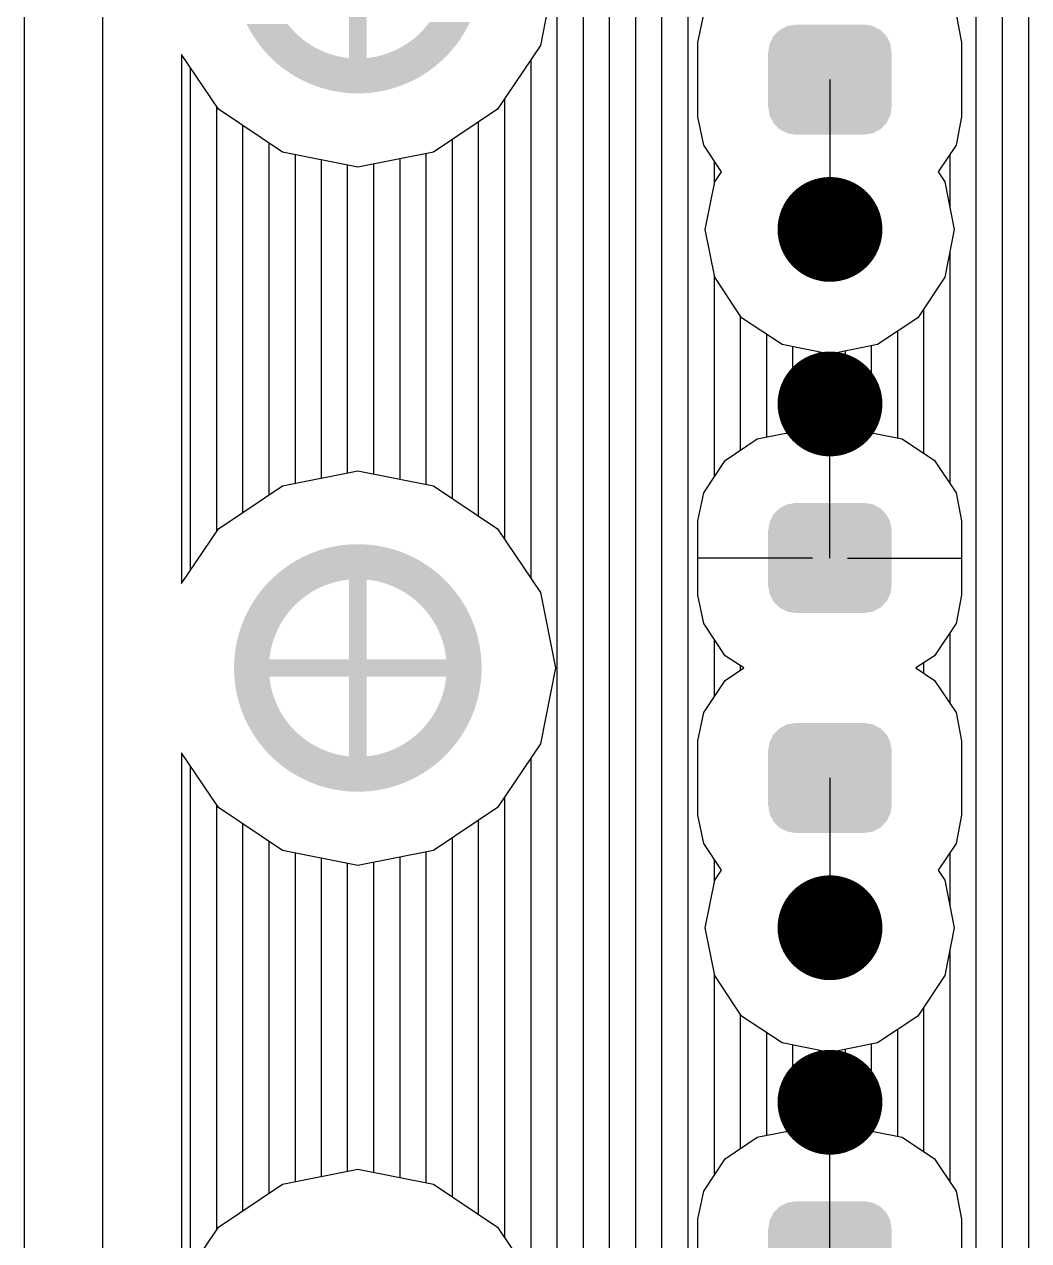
# Model space of a CAD drawing. Extents: x 295 to 953, y 10 to 290.
# Drawn here: x 519.72 to 531.77, y 197.67 to 212.27 of the extents above; entities that cross this region are included whole.
import ezdxf

# ---------------------------------------------------------------- set-up
doc = ezdxf.new("R2010")
doc.units = 0
doc.header["$LTSCALE"] = 5
doc.header["$MEASUREMENT"] = 0
doc.layers.get('0').update_dxf_attribs({"linetype": 'CONTINUOUS', "lineweight": 25})
doc.layers.add('DV-INT-A3_TOP', color=10, linetype='CONTINUOUS')

msp = doc.modelspace()

# ---------------------------------------------------------------- linework, layer by layer
at = {"const_width": 0.629}
for points in [[(529.073, 209.812, 1), (529.702, 209.812, 1)], [(529.073, 207.717, 1), (529.702, 207.717, 1)], [(529.073, 201.43, 1), (529.702, 201.43, 1)], [(529.073, 199.335, 1), (529.702, 199.335, 1)]]:
    msp.add_lwpolyline(points, format="xyb", close=True, dxfattribs=at)
for points in [[(523.616, 211.869), (523.616, 212.826), (523.826, 211.869), (523.826, 212.826)], [(524.545, 212.253), (524.582, 212.301), (525.043, 212.253), (525.066, 212.301)], [(522.398, 212.255), (522.387, 212.277), (522.896, 212.255), (522.878, 212.277)], [(522.411, 212.231), (522.398, 212.255), (522.916, 212.231), (522.896, 212.255)], [(522.431, 212.193), (522.411, 212.231), (522.951, 212.193), (522.916, 212.231)], [(522.435, 212.187), (522.431, 212.193), (522.956, 212.187), (522.951, 212.193)], [(522.46, 212.145), (522.435, 212.187), (522.999, 212.145), (522.956, 212.187)], [(522.468, 212.132), (522.46, 212.145), (523.014, 212.132), (522.999, 212.145)], [(524.42, 212.125), (524.464, 212.165), (524.969, 212.125), (524.994, 212.165)], [(524.464, 212.165), (524.483, 212.185), (524.994, 212.165), (525.006, 212.185)], [(524.483, 212.185), (524.506, 212.208), (525.006, 212.185), (525.019, 212.208)], [(524.506, 212.208), (524.539, 212.247), (525.019, 212.208), (525.04, 212.247)], [(524.539, 212.247), (524.545, 212.253), (525.04, 212.247), (525.043, 212.253)], [(528.706, 212.129), (528.715, 212.137), (530.067, 212.129), (530.062, 212.137)], [(528.715, 212.137), (528.779, 212.204), (530.062, 212.137), (529.994, 212.204)], [(528.779, 212.204), (528.791, 212.21), (529.994, 212.204), (529.987, 212.21)], [(528.791, 212.21), (528.871, 212.253), (529.987, 212.21), (529.9, 212.253)], [(528.871, 212.253), (528.891, 212.256), (529.9, 212.253), (529.893, 212.256)], [(528.891, 212.256), (528.974, 212.27), (529.893, 212.256), (529.8, 212.27)], [(522.485, 212.106), (522.468, 212.132), (523.044, 212.106), (523.014, 212.132)], [(522.507, 212.074), (522.485, 212.106), (523.086, 212.074), (523.044, 212.106)], [(522.51, 212.069), (522.507, 212.074), (523.091, 212.069), (523.086, 212.074)], [(522.535, 212.035), (522.51, 212.069), (523.141, 212.035), (523.091, 212.069)], [(522.549, 212.017), (522.535, 212.035), (523.171, 212.017), (523.141, 212.035)], [(522.56, 212.004), (522.549, 212.017), (523.192, 212.004), (523.171, 212.017)], [(522.583, 211.976), (522.56, 212.004), (523.244, 211.976), (523.192, 212.004)], [(524.17, 211.963), (524.224, 211.99), (524.848, 211.963), (524.87, 211.99)], [(524.224, 211.99), (524.259, 212.01), (524.87, 211.99), (524.887, 212.01)], [(524.259, 212.01), (524.276, 212.019), (524.887, 212.01), (524.894, 212.019)], [(524.276, 212.019), (524.326, 212.052), (524.894, 212.019), (524.919, 212.052)], [(524.326, 212.052), (524.346, 212.066), (524.919, 212.052), (524.93, 212.066)], [(524.346, 212.066), (524.374, 212.087), (524.93, 212.066), (524.944, 212.087)], [(524.374, 212.087), (524.42, 212.125), (524.944, 212.087), (524.969, 212.125)], [(528.647, 211.941), (528.661, 212.034), (530.127, 211.941), (530.112, 212.034)], [(528.661, 212.034), (528.666, 212.045), (530.112, 212.034), (530.11, 212.045)], [(528.666, 212.045), (528.706, 212.129), (530.11, 212.045), (530.067, 212.129)], [(522.594, 211.962), (522.583, 211.976), (523.274, 211.962), (523.244, 211.976)], [(522.604, 211.951), (522.594, 211.962), (523.299, 211.951), (523.274, 211.962)], [(522.624, 211.929), (522.604, 211.951), (523.354, 211.929), (523.299, 211.951)], [(522.641, 211.91), (522.624, 211.929), (523.41, 211.91), (523.354, 211.929)], [(522.657, 211.894), (522.641, 211.91), (523.469, 211.894), (523.411, 211.91)], [(522.641, 211.91), (522.641, 211.91), (523.411, 211.91), (523.41, 211.91)], [(522.669, 211.881), (522.657, 211.894), (523.527, 211.881), (523.469, 211.894)], [(522.678, 211.872), (522.669, 211.881), (523.586, 211.872), (523.527, 211.881)], [(522.682, 211.869), (522.678, 211.872), (523.616, 211.869), (523.586, 211.872)], [(522.691, 211.86), (522.682, 211.869), (524.751, 211.86), (524.76, 211.869)], [(522.698, 211.853), (522.691, 211.86), (524.745, 211.853), (524.751, 211.86)], [(522.743, 211.812), (522.698, 211.853), (524.699, 211.812), (524.745, 211.853)], [(523.826, 211.869), (523.885, 211.876), (524.76, 211.869), (524.768, 211.876)], [(523.885, 211.876), (523.944, 211.887), (524.768, 211.876), (524.778, 211.887)], [(523.944, 211.887), (524.002, 211.901), (524.778, 211.887), (524.793, 211.901)], [(524.002, 211.901), (524.008, 211.903), (524.793, 211.901), (524.795, 211.903)], [(524.008, 211.903), (524.059, 211.919), (524.795, 211.903), (524.809, 211.919)], [(524.059, 211.919), (524.115, 211.939), (524.809, 211.919), (524.827, 211.939)], [(524.115, 211.939), (524.153, 211.955), (524.827, 211.939), (524.842, 211.955)], [(524.153, 211.955), (524.17, 211.963), (524.842, 211.955), (524.848, 211.963)], [(528.645, 211.279), (528.645, 211.941), (530.129, 211.279), (530.129, 211.941)], [(522.75, 211.806), (522.743, 211.812), (524.692, 211.806), (524.699, 211.812)], [(522.797, 211.767), (522.75, 211.806), (524.645, 211.767), (524.692, 211.806)], [(522.804, 211.761), (522.797, 211.767), (524.638, 211.761), (524.645, 211.767)], [(522.853, 211.724), (522.804, 211.761), (524.588, 211.724), (524.638, 211.761)], [(522.861, 211.719), (522.853, 211.724), (524.581, 211.719), (524.588, 211.724)], [(522.911, 211.685), (522.861, 211.719), (524.53, 211.685), (524.581, 211.719)], [(522.92, 211.68), (522.911, 211.685), (524.523, 211.68), (524.53, 211.685)], [(522.971, 211.647), (522.92, 211.68), (524.47, 211.647), (524.523, 211.68)], [(522.98, 211.643), (522.971, 211.647), (524.463, 211.643), (524.47, 211.647)], [(523.033, 211.613), (522.98, 211.643), (524.408, 211.613), (524.463, 211.643)], [(523.042, 211.609), (523.033, 211.613), (524.401, 211.609), (524.408, 211.613)], [(523.097, 211.582), (523.042, 211.609), (524.345, 211.582), (524.401, 211.609)], [(523.105, 211.578), (523.097, 211.582), (524.337, 211.578), (524.345, 211.582)], [(523.161, 211.554), (523.105, 211.578), (524.28, 211.554), (524.337, 211.578)], [(523.17, 211.551), (523.161, 211.554), (524.272, 211.551), (524.28, 211.554)], [(523.227, 211.529), (523.17, 211.551), (524.214, 211.529), (524.272, 211.551)], [(523.237, 211.526), (523.227, 211.529), (524.206, 211.526), (524.214, 211.529)], [(523.294, 211.507), (523.237, 211.526), (524.147, 211.507), (524.206, 211.526)], [(523.304, 211.505), (523.294, 211.507), (524.139, 211.505), (524.147, 211.507)], [(523.362, 211.488), (523.304, 211.505), (524.079, 211.488), (524.139, 211.505)], [(523.372, 211.486), (523.362, 211.488), (524.071, 211.486), (524.079, 211.488)], [(523.431, 211.473), (523.372, 211.486), (524.01, 211.473), (524.071, 211.486)], [(523.441, 211.471), (523.431, 211.473), (524.002, 211.471), (524.01, 211.473)], [(523.501, 211.461), (523.441, 211.471), (523.94, 211.461), (524.002, 211.471)], [(523.511, 211.46), (523.501, 211.461), (523.932, 211.46), (523.94, 211.461)], [(523.571, 211.452), (523.511, 211.46), (523.87, 211.452), (523.932, 211.46)], [(523.583, 211.451), (523.571, 211.452), (523.862, 211.451), (523.87, 211.452)], [(523.641, 211.447), (523.583, 211.451), (523.798, 211.447), (523.862, 211.451)], [(523.657, 211.446), (523.641, 211.447), (523.792, 211.446), (523.798, 211.447)], [(523.712, 211.445), (523.657, 211.446), (523.722, 211.445), (523.792, 211.446)], [(523.721, 211.445), (523.712, 211.445), (523.721, 211.445), (523.722, 211.445)], [(528.662, 211.186), (528.647, 211.279), (530.114, 211.186), (530.127, 211.279)], [(528.664, 211.176), (528.662, 211.186), (530.109, 211.176), (530.114, 211.186)], [(528.708, 211.092), (528.664, 211.176), (530.068, 211.092), (530.109, 211.176)], [(528.712, 211.083), (528.708, 211.092), (530.06, 211.083), (530.068, 211.092)], [(528.781, 211.016), (528.712, 211.083), (529.996, 211.016), (530.06, 211.083)], [(528.787, 211.01), (528.781, 211.016), (529.984, 211.01), (529.996, 211.016)], [(528.875, 210.967), (528.787, 211.01), (529.903, 210.967), (529.984, 211.01)], [(528.882, 210.964), (528.875, 210.967), (529.883, 210.964), (529.903, 210.967)], [(528.974, 210.95), (528.882, 210.964), (529.8, 210.95), (529.883, 210.964)], [(528.715, 206.396), (528.779, 206.462), (530.062, 206.396), (529.994, 206.462)], [(528.779, 206.462), (528.791, 206.469), (529.994, 206.462), (529.987, 206.469)], [(528.791, 206.469), (528.871, 206.511), (529.987, 206.469), (529.9, 206.511)], [(528.871, 206.511), (528.891, 206.515), (529.9, 206.511), (529.893, 206.515)], [(528.891, 206.515), (528.974, 206.529), (529.893, 206.515), (529.8, 206.529)], [(528.661, 206.292), (528.666, 206.303), (530.112, 206.292), (530.11, 206.303)], [(528.666, 206.303), (528.706, 206.387), (530.11, 206.303), (530.067, 206.387)], [(528.706, 206.387), (528.715, 206.396), (530.067, 206.387), (530.062, 206.396)], [(528.645, 205.537), (528.645, 206.2), (530.129, 205.537), (530.129, 206.2)], [(528.647, 206.2), (528.661, 206.292), (530.127, 206.2), (530.112, 206.292)], [(523.371, 205.992), (523.432, 206.005), (524.07, 205.992), (524.011, 206.005)], [(523.432, 206.005), (523.44, 206.007), (524.011, 206.005), (524, 206.007)], [(523.44, 206.007), (523.502, 206.018), (524, 206.007), (523.941, 206.018)], [(523.502, 206.018), (523.51, 206.019), (523.941, 206.018), (523.93, 206.019)], [(523.51, 206.019), (523.572, 206.026), (523.93, 206.019), (523.871, 206.026)], [(523.572, 206.026), (523.58, 206.027), (523.871, 206.026), (523.859, 206.027)], [(523.58, 206.027), (523.644, 206.032), (523.859, 206.027), (523.801, 206.032)], [(523.644, 206.032), (523.65, 206.032), (523.801, 206.032), (523.785, 206.032)], [(523.65, 206.032), (523.72, 206.034), (523.785, 206.032), (523.73, 206.034)], [(523.72, 206.034), (523.721, 206.034), (523.73, 206.034), (523.721, 206.034)], [(522.979, 205.836), (523.034, 205.865), (524.462, 205.836), (524.409, 205.865)], [(523.034, 205.865), (523.041, 205.869), (524.409, 205.865), (524.4, 205.869)], [(523.041, 205.869), (523.097, 205.896), (524.4, 205.869), (524.345, 205.896)], [(523.097, 205.896), (523.105, 205.9), (524.345, 205.896), (524.337, 205.9)], [(523.105, 205.9), (523.162, 205.925), (524.337, 205.9), (524.281, 205.925)], [(523.162, 205.925), (523.17, 205.928), (524.281, 205.925), (524.272, 205.928)], [(523.17, 205.928), (523.228, 205.95), (524.272, 205.928), (524.215, 205.95)], [(523.228, 205.95), (523.236, 205.953), (524.215, 205.95), (524.205, 205.953)], [(523.236, 205.953), (523.295, 205.971), (524.205, 205.953), (524.148, 205.971)], [(523.295, 205.971), (523.303, 205.974), (524.148, 205.971), (524.138, 205.974)], [(523.303, 205.974), (523.363, 205.99), (524.138, 205.974), (524.08, 205.99)], [(523.363, 205.99), (523.371, 205.992), (524.08, 205.99), (524.07, 205.992)], [(522.75, 205.672), (522.797, 205.712), (524.692, 205.672), (524.645, 205.712)], [(522.797, 205.712), (522.804, 205.717), (524.645, 205.712), (524.638, 205.717)], [(522.804, 205.717), (522.853, 205.754), (524.638, 205.717), (524.589, 205.754)], [(522.853, 205.754), (522.861, 205.76), (524.589, 205.754), (524.581, 205.76)], [(522.861, 205.76), (522.912, 205.794), (524.581, 205.76), (524.531, 205.794)], [(522.912, 205.794), (522.919, 205.799), (524.531, 205.794), (524.522, 205.799)], [(522.919, 205.799), (522.972, 205.831), (524.522, 205.799), (524.47, 205.831)], [(522.972, 205.831), (522.979, 205.836), (524.47, 205.831), (524.462, 205.836)], [(522.633, 205.56), (522.647, 205.575), (523.383, 205.56), (523.434, 205.575)], [(522.647, 205.575), (522.649, 205.577), (523.434, 205.575), (523.44, 205.577)], [(522.649, 205.577), (522.663, 205.591), (523.44, 205.577), (523.498, 205.591)], [(522.663, 205.591), (522.674, 205.602), (523.498, 205.591), (523.557, 205.602)], [(522.674, 205.602), (522.682, 205.61), (523.557, 205.602), (523.616, 205.61)], [(522.682, 205.61), (522.691, 205.619), (524.76, 205.61), (524.751, 205.619)], [(522.691, 205.619), (522.697, 205.625), (524.751, 205.619), (524.744, 205.625)], [(522.697, 205.625), (522.743, 205.666), (524.744, 205.625), (524.699, 205.666)], [(522.743, 205.666), (522.75, 205.672), (524.699, 205.666), (524.692, 205.672)], [(523.616, 204.653), (523.616, 205.61), (523.826, 204.653), (523.826, 205.61)], [(523.856, 205.606), (523.826, 205.61), (524.764, 205.606), (524.76, 205.61)], [(523.915, 205.597), (523.856, 205.606), (524.773, 205.597), (524.764, 205.606)], [(523.973, 205.585), (523.915, 205.597), (524.785, 205.585), (524.773, 205.597)], [(524.031, 205.569), (523.973, 205.585), (524.801, 205.569), (524.785, 205.585)], [(524.088, 205.55), (524.032, 205.569), (524.818, 205.55), (524.801, 205.569)], [(522.512, 205.412), (522.523, 205.427), (523.096, 205.412), (523.116, 205.427)], [(522.523, 205.427), (522.548, 205.459), (523.116, 205.427), (523.166, 205.459)], [(522.548, 205.459), (522.555, 205.469), (523.166, 205.459), (523.183, 205.469)], [(522.555, 205.469), (522.571, 205.489), (523.183, 205.469), (523.218, 205.489)], [(522.571, 205.489), (522.594, 205.516), (523.218, 205.489), (523.272, 205.516)], [(522.594, 205.516), (522.6, 205.523), (523.272, 205.516), (523.289, 205.523)], [(522.6, 205.523), (522.615, 205.539), (523.289, 205.523), (523.327, 205.539)], [(522.615, 205.539), (522.633, 205.56), (523.327, 205.539), (523.383, 205.56)], [(524.143, 205.528), (524.088, 205.55), (524.838, 205.528), (524.818, 205.55)], [(524.168, 205.516), (524.143, 205.528), (524.848, 205.516), (524.838, 205.528)], [(524.198, 205.502), (524.168, 205.516), (524.859, 205.502), (524.848, 205.516)], [(524.25, 205.474), (524.198, 205.502), (524.882, 205.474), (524.859, 205.502)], [(524.271, 205.462), (524.25, 205.474), (524.893, 205.462), (524.882, 205.474)], [(524.301, 205.443), (524.271, 205.462), (524.906, 205.443), (524.893, 205.462)], [(524.351, 205.409), (524.301, 205.443), (524.932, 205.409), (524.906, 205.443)], [(528.662, 205.445), (528.647, 205.537), (530.114, 205.445), (530.127, 205.537)], [(528.664, 205.434), (528.662, 205.445), (530.109, 205.434), (530.114, 205.445)], [(528.708, 205.35), (528.664, 205.434), (530.068, 205.35), (530.109, 205.434)], [(522.423, 205.27), (522.436, 205.294), (522.936, 205.27), (522.959, 205.294)], [(522.436, 205.294), (522.448, 205.313), (522.959, 205.294), (522.978, 205.313)], [(522.448, 205.313), (522.472, 205.354), (522.978, 205.313), (523.022, 205.354)], [(522.473, 205.354), (522.498, 205.391), (523.022, 205.354), (523.068, 205.391)], [(522.498, 205.391), (522.512, 205.412), (523.068, 205.391), (523.096, 205.412)], [(524.356, 205.405), (524.351, 205.409), (524.935, 205.405), (524.932, 205.409)], [(524.398, 205.373), (524.356, 205.405), (524.957, 205.373), (524.935, 205.405)], [(524.428, 205.346), (524.398, 205.373), (524.974, 205.346), (524.957, 205.373)], [(524.443, 205.333), (524.428, 205.346), (524.982, 205.333), (524.974, 205.346)], [(524.486, 205.292), (524.443, 205.333), (525.007, 205.292), (524.982, 205.333)], [(524.491, 205.286), (524.486, 205.292), (525.011, 205.286), (525.007, 205.292)], [(524.526, 205.248), (524.491, 205.286), (525.031, 205.248), (525.011, 205.286)], [(528.712, 205.341), (528.708, 205.35), (530.06, 205.341), (530.068, 205.35)], [(528.781, 205.275), (528.712, 205.341), (529.996, 205.275), (530.06, 205.341)], [(528.787, 205.268), (528.781, 205.275), (529.984, 205.268), (529.996, 205.275)], [(522.343, 205.104), (522.354, 205.129), (522.811, 205.104), (522.826, 205.129)], [(522.354, 205.129), (522.371, 205.169), (522.826, 205.129), (522.854, 205.169)], [(522.371, 205.169), (522.375, 205.178), (522.854, 205.169), (522.86, 205.178)], [(522.375, 205.178), (522.399, 205.225), (522.86, 205.178), (522.897, 205.225)], [(522.399, 205.225), (522.402, 205.232), (522.897, 205.225), (522.903, 205.232)], [(522.402, 205.232), (522.423, 205.27), (522.903, 205.232), (522.936, 205.27)], [(524.546, 205.224), (524.526, 205.248), (525.044, 205.224), (525.031, 205.248)], [(524.564, 205.201), (524.546, 205.224), (525.055, 205.201), (525.044, 205.224)], [(524.594, 205.16), (524.564, 205.201), (525.075, 205.16), (525.055, 205.201)], [(524.599, 205.153), (524.594, 205.16), (525.078, 205.153), (525.075, 205.16)], [(524.632, 205.103), (524.599, 205.153), (525.099, 205.103), (525.078, 205.153)], [(528.875, 205.226), (528.787, 205.268), (529.903, 205.226), (529.984, 205.268)], [(528.882, 205.222), (528.875, 205.226), (529.883, 205.222), (529.903, 205.226)], [(528.974, 205.208), (528.882, 205.222), (529.8, 205.208), (529.883, 205.222)], [(522.297, 204.971), (522.314, 205.025), (522.742, 204.971), (522.767, 205.025)], [(522.314, 205.025), (522.318, 205.038), (522.767, 205.025), (522.774, 205.038)], [(522.318, 205.038), (522.333, 205.078), (522.774, 205.038), (522.795, 205.078)], [(522.333, 205.078), (522.343, 205.104), (522.795, 205.078), (522.811, 205.104)], [(524.636, 205.095), (524.632, 205.103), (525.102, 205.095), (525.099, 205.103)], [(524.662, 205.051), (524.636, 205.095), (525.119, 205.051), (525.102, 205.095)], [(524.673, 205.029), (524.662, 205.051), (525.127, 205.029), (525.119, 205.051)], [(524.688, 204.998), (524.673, 205.029), (525.137, 204.998), (525.127, 205.029)], [(524.704, 204.962), (524.688, 204.998), (525.148, 204.962), (525.137, 204.998)], [(522.257, 204.801), (522.263, 204.833), (522.685, 204.801), (522.694, 204.833)], [(522.263, 204.833), (522.268, 204.858), (522.694, 204.833), (522.7, 204.858)], [(522.268, 204.858), (522.278, 204.902), (522.7, 204.858), (522.715, 204.902)], [(522.278, 204.902), (522.282, 204.915), (522.715, 204.902), (522.719, 204.915)], [(522.282, 204.915), (522.297, 204.97), (522.719, 204.915), (522.741, 204.97)], [(522.297, 204.97), (522.297, 204.971), (522.741, 204.97), (522.742, 204.971)], [(524.712, 204.943), (524.704, 204.962), (525.153, 204.943), (525.148, 204.962)], [(524.73, 204.893), (524.712, 204.943), (525.166, 204.893), (525.153, 204.943)], [(524.733, 204.886), (524.73, 204.893), (525.168, 204.886), (525.166, 204.893)], [(524.75, 204.829), (524.733, 204.886), (525.18, 204.829), (525.168, 204.886)], [(522.242, 204.694), (522.248, 204.742), (522.665, 204.694), (522.672, 204.742)], [(522.242, 204.683), (522.242, 204.694), (522.663, 204.683), (522.665, 204.694)], [(522.248, 204.742), (522.251, 204.764), (522.672, 204.742), (522.677, 204.764)], [(522.251, 204.764), (522.257, 204.801), (522.677, 204.764), (522.685, 204.801)], [(524.751, 204.824), (524.75, 204.829), (525.181, 204.824), (525.18, 204.829)], [(524.764, 204.771), (524.751, 204.824), (525.19, 204.771), (525.181, 204.824)], [(524.767, 204.755), (524.764, 204.771), (525.192, 204.755), (525.19, 204.771)], [(524.775, 204.712), (524.767, 204.755), (525.197, 204.712), (525.192, 204.755)], [(524.778, 204.685), (524.775, 204.712), (525.2, 204.685), (525.197, 204.712)], [(522.235, 204.553), (522.237, 204.614), (525.206, 204.553), (525.205, 204.614)], [(522.235, 204.544), (522.235, 204.553), (525.207, 204.544), (525.206, 204.553)], [(522.237, 204.482), (522.235, 204.544), (525.205, 204.482), (525.207, 204.544)], [(522.237, 204.623), (522.239, 204.653), (525.205, 204.623), (525.203, 204.653)], [(522.237, 204.614), (522.237, 204.623), (525.205, 204.614), (525.205, 204.623)], [(522.239, 204.653), (522.242, 204.683), (522.66, 204.653), (522.663, 204.683)], [(524.782, 204.653), (524.778, 204.685), (525.203, 204.653), (525.2, 204.685)], [(522.237, 204.473), (522.237, 204.482), (525.205, 204.473), (525.205, 204.482)], [(522.239, 204.444), (522.237, 204.473), (525.203, 204.444), (525.205, 204.473)], [(522.242, 204.412), (522.239, 204.444), (522.664, 204.412), (522.66, 204.444)], [(522.245, 204.384), (522.242, 204.412), (522.667, 204.384), (522.664, 204.412)], [(523.616, 203.487), (523.616, 204.444), (523.826, 203.487), (523.826, 204.444)], [(524.77, 204.354), (524.777, 204.403), (525.194, 204.354), (525.2, 204.403)], [(524.777, 204.403), (524.779, 204.413), (525.2, 204.403), (525.2, 204.413)], [(524.779, 204.413), (524.782, 204.444), (525.2, 204.413), (525.203, 204.444)], [(522.25, 204.342), (522.245, 204.384), (522.675, 204.342), (522.667, 204.384)], [(522.252, 204.325), (522.25, 204.342), (522.678, 204.325), (522.675, 204.342)], [(522.261, 204.272), (522.252, 204.325), (522.691, 204.272), (522.678, 204.325)], [(522.262, 204.267), (522.261, 204.272), (522.692, 204.267), (522.691, 204.272)], [(522.274, 204.21), (522.262, 204.267), (522.709, 204.21), (522.692, 204.267)], [(524.742, 204.238), (524.748, 204.263), (525.174, 204.238), (525.179, 204.263)], [(524.748, 204.263), (524.757, 204.296), (525.179, 204.263), (525.185, 204.296)], [(524.757, 204.296), (524.765, 204.333), (525.185, 204.296), (525.191, 204.333)], [(524.765, 204.333), (524.77, 204.354), (525.191, 204.333), (525.194, 204.354)], [(522.276, 204.203), (522.274, 204.21), (522.712, 204.203), (522.709, 204.21)], [(522.289, 204.154), (522.276, 204.203), (522.73, 204.154), (522.712, 204.203)], [(522.294, 204.135), (522.289, 204.154), (522.738, 204.135), (522.73, 204.154)], [(522.305, 204.099), (522.294, 204.135), (522.754, 204.099), (522.738, 204.135)], [(524.675, 204.072), (524.7, 204.126), (525.128, 204.072), (525.145, 204.126)], [(524.7, 204.126), (524.723, 204.181), (525.145, 204.126), (525.16, 204.181)], [(524.723, 204.181), (524.727, 204.194), (525.16, 204.181), (525.164, 204.194)], [(524.727, 204.194), (524.742, 204.238), (525.164, 204.194), (525.174, 204.238)], [(522.315, 204.068), (522.305, 204.099), (522.769, 204.068), (522.754, 204.099)], [(522.323, 204.045), (522.315, 204.068), (522.78, 204.045), (522.769, 204.068)], [(522.34, 204.001), (522.323, 204.045), (522.805, 204.001), (522.78, 204.045)], [(522.343, 203.994), (522.34, 204.001), (522.81, 203.994), (522.805, 204.001)], [(522.364, 203.943), (522.343, 203.994), (522.842, 203.943), (522.81, 203.994)], [(524.588, 203.928), (524.616, 203.968), (525.071, 203.928), (525.088, 203.968)], [(524.616, 203.968), (524.631, 203.993), (525.088, 203.968), (525.099, 203.993)], [(524.631, 203.993), (524.647, 204.019), (525.099, 203.993), (525.109, 204.019)], [(524.647, 204.019), (524.668, 204.059), (525.109, 204.019), (525.124, 204.059)], [(524.668, 204.059), (524.675, 204.072), (525.124, 204.059), (525.128, 204.072)], [(522.367, 203.936), (522.364, 203.943), (522.848, 203.936), (522.842, 203.943)], [(522.387, 203.895), (522.367, 203.936), (522.878, 203.895), (522.848, 203.936)], [(522.398, 203.873), (522.387, 203.895), (522.896, 203.873), (522.878, 203.895)], [(522.411, 203.849), (522.398, 203.873), (522.916, 203.849), (522.896, 203.873)], [(522.431, 203.811), (522.411, 203.849), (522.951, 203.811), (522.916, 203.849)], [(524.483, 203.803), (524.506, 203.826), (525.006, 203.803), (525.019, 203.826)], [(524.506, 203.826), (524.539, 203.865), (525.019, 203.826), (525.04, 203.865)], [(524.539, 203.865), (524.545, 203.871), (525.04, 203.865), (525.043, 203.871)], [(524.545, 203.871), (524.582, 203.919), (525.043, 203.871), (525.066, 203.919)], [(524.582, 203.919), (524.588, 203.928), (525.066, 203.919), (525.071, 203.928)], [(528.715, 203.755), (528.779, 203.822), (530.062, 203.755), (529.994, 203.822)], [(528.779, 203.822), (528.791, 203.828), (529.994, 203.822), (529.987, 203.828)], [(528.791, 203.828), (528.871, 203.871), (529.987, 203.828), (529.9, 203.871)], [(528.871, 203.871), (528.891, 203.874), (529.9, 203.871), (529.893, 203.874)], [(528.891, 203.874), (528.974, 203.888), (529.893, 203.874), (529.8, 203.888)], [(522.435, 203.805), (522.431, 203.811), (522.956, 203.805), (522.951, 203.811)], [(522.46, 203.763), (522.435, 203.805), (522.999, 203.763), (522.956, 203.805)], [(522.468, 203.75), (522.46, 203.763), (523.014, 203.75), (522.999, 203.763)], [(522.485, 203.724), (522.468, 203.75), (523.044, 203.724), (523.014, 203.75)], [(522.507, 203.692), (522.485, 203.724), (523.086, 203.692), (523.044, 203.724)], [(522.51, 203.687), (522.507, 203.692), (523.091, 203.687), (523.086, 203.692)], [(522.535, 203.653), (522.51, 203.687), (523.141, 203.653), (523.091, 203.687)], [(524.276, 203.637), (524.326, 203.67), (524.894, 203.637), (524.919, 203.67)], [(524.326, 203.67), (524.346, 203.684), (524.919, 203.67), (524.93, 203.684)], [(524.346, 203.684), (524.374, 203.705), (524.93, 203.684), (524.944, 203.705)], [(524.374, 203.705), (524.42, 203.743), (524.944, 203.705), (524.969, 203.743)], [(524.42, 203.743), (524.464, 203.783), (524.969, 203.743), (524.994, 203.783)], [(524.464, 203.783), (524.483, 203.803), (524.994, 203.783), (525.006, 203.803)], [(528.666, 203.663), (528.706, 203.747), (530.11, 203.663), (530.067, 203.747)], [(528.706, 203.747), (528.715, 203.755), (530.067, 203.747), (530.062, 203.755)], [(522.549, 203.635), (522.535, 203.653), (523.171, 203.635), (523.141, 203.653)], [(522.56, 203.622), (522.549, 203.635), (523.192, 203.622), (523.171, 203.635)], [(522.583, 203.594), (522.56, 203.622), (523.244, 203.594), (523.192, 203.622)], [(522.594, 203.58), (522.583, 203.594), (523.274, 203.58), (523.244, 203.594)], [(522.604, 203.569), (522.594, 203.58), (523.299, 203.569), (523.274, 203.58)], [(522.624, 203.547), (522.604, 203.569), (523.354, 203.547), (523.299, 203.569)], [(522.641, 203.528), (522.624, 203.547), (523.41, 203.528), (523.354, 203.547)], [(522.657, 203.512), (522.641, 203.528), (523.469, 203.512), (523.411, 203.528)], [(522.641, 203.528), (522.641, 203.528), (523.411, 203.528), (523.41, 203.528)], [(523.944, 203.505), (524.002, 203.519), (524.778, 203.505), (524.793, 203.519)], [(524.002, 203.519), (524.008, 203.521), (524.793, 203.519), (524.795, 203.521)], [(524.008, 203.521), (524.059, 203.537), (524.795, 203.521), (524.809, 203.537)], [(524.059, 203.537), (524.115, 203.557), (524.809, 203.537), (524.827, 203.557)], [(524.115, 203.557), (524.153, 203.573), (524.827, 203.557), (524.842, 203.573)], [(524.153, 203.573), (524.17, 203.581), (524.842, 203.573), (524.848, 203.581)], [(524.17, 203.581), (524.224, 203.608), (524.848, 203.581), (524.87, 203.608)], [(524.224, 203.608), (524.259, 203.628), (524.87, 203.608), (524.887, 203.628)], [(524.259, 203.628), (524.276, 203.637), (524.887, 203.628), (524.894, 203.637)], [(528.645, 202.897), (528.645, 203.559), (530.129, 202.897), (530.129, 203.559)], [(528.647, 203.559), (528.661, 203.652), (530.127, 203.559), (530.112, 203.652)], [(528.661, 203.652), (528.666, 203.663), (530.112, 203.652), (530.11, 203.663)], [(522.669, 203.499), (522.657, 203.512), (523.527, 203.499), (523.469, 203.512)], [(522.678, 203.49), (522.669, 203.499), (523.586, 203.49), (523.527, 203.499)], [(522.682, 203.487), (522.678, 203.49), (523.616, 203.487), (523.586, 203.49)], [(522.691, 203.478), (522.682, 203.487), (524.751, 203.478), (524.76, 203.487)], [(522.698, 203.471), (522.691, 203.478), (524.745, 203.471), (524.751, 203.478)], [(522.743, 203.43), (522.698, 203.471), (524.699, 203.43), (524.745, 203.471)], [(522.75, 203.424), (522.743, 203.43), (524.692, 203.424), (524.699, 203.43)], [(522.797, 203.385), (522.75, 203.424), (524.645, 203.385), (524.692, 203.424)], [(522.804, 203.379), (522.797, 203.385), (524.638, 203.379), (524.645, 203.385)], [(522.853, 203.342), (522.804, 203.379), (524.588, 203.342), (524.638, 203.379)], [(523.826, 203.487), (523.885, 203.494), (524.76, 203.487), (524.768, 203.494)], [(523.885, 203.494), (523.944, 203.505), (524.768, 203.494), (524.778, 203.505)], [(522.861, 203.337), (522.853, 203.342), (524.581, 203.337), (524.588, 203.342)], [(522.911, 203.303), (522.861, 203.337), (524.53, 203.303), (524.581, 203.337)], [(522.92, 203.298), (522.911, 203.303), (524.523, 203.298), (524.53, 203.303)], [(522.971, 203.265), (522.92, 203.298), (524.47, 203.265), (524.523, 203.298)], [(522.98, 203.261), (522.971, 203.265), (524.463, 203.261), (524.47, 203.265)], [(523.033, 203.231), (522.98, 203.261), (524.408, 203.231), (524.463, 203.261)], [(523.042, 203.227), (523.033, 203.231), (524.401, 203.227), (524.408, 203.231)], [(523.097, 203.2), (523.042, 203.227), (524.345, 203.2), (524.401, 203.227)], [(523.105, 203.196), (523.097, 203.2), (524.337, 203.196), (524.345, 203.2)], [(523.161, 203.172), (523.105, 203.196), (524.28, 203.172), (524.337, 203.196)], [(523.17, 203.169), (523.161, 203.172), (524.272, 203.169), (524.28, 203.172)], [(523.227, 203.147), (523.17, 203.169), (524.214, 203.147), (524.272, 203.169)], [(523.237, 203.144), (523.227, 203.147), (524.206, 203.144), (524.214, 203.147)], [(523.294, 203.125), (523.237, 203.144), (524.147, 203.125), (524.206, 203.144)], [(523.304, 203.123), (523.294, 203.125), (524.139, 203.123), (524.147, 203.125)], [(523.362, 203.106), (523.304, 203.123), (524.079, 203.106), (524.139, 203.123)], [(523.372, 203.104), (523.362, 203.106), (524.071, 203.104), (524.079, 203.106)], [(523.431, 203.091), (523.372, 203.104), (524.01, 203.091), (524.071, 203.104)], [(523.441, 203.089), (523.431, 203.091), (524.002, 203.089), (524.01, 203.091)], [(523.501, 203.079), (523.441, 203.089), (523.94, 203.079), (524.002, 203.089)], [(523.511, 203.078), (523.501, 203.079), (523.932, 203.078), (523.94, 203.079)], [(523.571, 203.07), (523.511, 203.078), (523.87, 203.07), (523.932, 203.078)], [(523.583, 203.069), (523.571, 203.07), (523.862, 203.069), (523.87, 203.07)], [(523.641, 203.065), (523.583, 203.069), (523.798, 203.065), (523.862, 203.069)], [(523.657, 203.064), (523.641, 203.065), (523.792, 203.064), (523.798, 203.065)], [(523.712, 203.063), (523.657, 203.064), (523.722, 203.063), (523.792, 203.064)], [(523.721, 203.063), (523.712, 203.063), (523.721, 203.063), (523.722, 203.063)], [(528.662, 202.804), (528.647, 202.897), (530.114, 202.804), (530.127, 202.897)], [(528.664, 202.794), (528.662, 202.804), (530.109, 202.794), (530.114, 202.804)], [(528.708, 202.71), (528.664, 202.794), (530.068, 202.71), (530.109, 202.794)], [(528.712, 202.701), (528.708, 202.71), (530.06, 202.701), (530.068, 202.71)], [(528.781, 202.634), (528.712, 202.701), (529.996, 202.634), (530.06, 202.701)], [(528.787, 202.628), (528.781, 202.634), (529.984, 202.628), (529.996, 202.634)], [(528.875, 202.585), (528.787, 202.628), (529.903, 202.585), (529.984, 202.628)], [(528.882, 202.582), (528.875, 202.585), (529.883, 202.582), (529.903, 202.585)], [(528.974, 202.568), (528.882, 202.582), (529.8, 202.568), (529.883, 202.582)], [(528.791, 198.087), (528.871, 198.129), (529.987, 198.087), (529.9, 198.129)], [(528.871, 198.129), (528.891, 198.133), (529.9, 198.129), (529.893, 198.133)], [(528.891, 198.133), (528.974, 198.147), (529.893, 198.133), (529.8, 198.147)], [(528.666, 197.921), (528.706, 198.005), (530.11, 197.921), (530.067, 198.005)], [(528.706, 198.005), (528.715, 198.014), (530.067, 198.005), (530.062, 198.014)], [(528.715, 198.014), (528.779, 198.08), (530.062, 198.014), (529.994, 198.08)], [(528.779, 198.08), (528.791, 198.087), (529.994, 198.08), (529.987, 198.087)], [(528.647, 197.818), (528.661, 197.91), (530.127, 197.818), (530.112, 197.91)], [(528.661, 197.91), (528.666, 197.921), (530.112, 197.91), (530.11, 197.921)], [(528.645, 197.155), (528.645, 197.818), (530.129, 197.155), (530.129, 197.818)]]:
    msp.add_solid(points)
at = {"layer": 'DV-INT-A3_TOP', "color": 7}
for p, q in [((526.114, 170.522), (526.114, 233.596)), ((526.428, 170.522), (526.428, 233.596)), ((526.743, 170.522), (526.743, 233.596)), ((527.057, 170.522), (527.057, 233.596)), ((527.371, 170.522), (527.371, 233.596)), ((527.686, 170.71), (527.686, 233.596)), ((531.143, 170.522), (531.143, 233.202)), ((531.458, 170.522), (531.458, 232.888)), ((531.772, 170.522), (531.772, 232.573)), ((519.719, 190.923), (519.719, 231.79)), ((520.662, 190.534), (520.662, 231.605)), ((526.093, 212.93), (525.913, 212.021)), ((527.803, 212.054), (527.874, 212.394)), ((530.9, 212.394), (530.967, 212.054)), ((525.913, 212.021), (525.397, 211.254)), ((527.803, 211.162), (527.803, 212.054)), ((530.967, 212.054), (530.967, 211.162)), ((522.049, 211.254), (521.605, 211.912)), ((521.605, 211.912), (521.605, 205.562)), ((525.8, 205.621), (525.8, 211.853)), ((521.713, 205.718), (521.713, 211.757)), ((529.387, 211.61), (529.387, 209.812)), ((522.028, 206.187), (522.028, 211.287)), ((525.485, 206.095), (525.485, 211.384)), ((522.816, 210.738), (522.049, 211.254)), ((525.397, 211.254), (524.63, 210.738)), ((527.874, 210.822), (527.803, 211.162)), ((530.967, 211.162), (530.9, 210.822)), ((522.342, 206.417), (522.342, 211.057)), ((525.171, 206.376), (525.171, 211.103)), ((522.656, 206.627), (522.656, 210.847)), ((524.857, 206.585), (524.857, 210.889)), ((528.084, 210.504), (527.874, 210.822)), ((530.9, 210.822), (530.686, 210.504)), ((523.721, 210.558), (522.816, 210.738)), ((522.971, 206.765), (522.971, 210.709)), ((524.63, 210.738), (523.721, 210.558)), ((524.542, 206.753), (524.542, 210.722)), ((530.829, 210.085), (530.829, 210.717)), ((523.285, 206.828), (523.285, 210.646)), ((523.599, 206.891), (523.599, 210.583)), ((523.914, 206.878), (523.914, 210.596)), ((524.228, 206.816), (524.228, 210.659)), ((528, 210.353), (528, 210.634)), ((527.891, 209.812), (528.004, 210.382)), ((528.004, 210.382), (528.084, 210.504)), ((530.686, 210.504), (530.766, 210.382)), ((530.766, 210.382), (530.879, 209.812)), ((528.004, 209.238), (527.891, 209.812)), ((530.879, 209.812), (530.766, 209.238)), ((530.829, 206.761), (530.829, 209.536)), ((528, 206.841), (528, 209.267)), ((528.327, 208.752), (528.004, 209.238)), ((530.766, 209.238), (530.443, 208.752)), ((528.314, 207.159), (528.314, 208.777)), ((530.515, 207.126), (530.515, 208.857)), ((528.813, 208.429), (528.327, 208.752)), ((530.443, 208.752), (529.957, 208.429)), ((528.629, 207.319), (528.629, 208.555)), ((530.2, 207.31), (530.2, 208.588)), ((529.387, 208.316), (528.813, 208.429)), ((528.943, 207.365), (528.943, 208.404)), ((529.257, 207.365), (529.257, 208.341)), ((529.957, 208.429), (529.387, 208.316)), ((529.572, 207.365), (529.572, 208.35)), ((529.886, 207.365), (529.886, 208.412)), ((529.387, 205.868), (529.387, 207.717)), ((528.515, 207.298), (528.859, 207.365)), ((528.859, 207.365), (529.911, 207.365)), ((529.387, 206.078), (529.387, 207.365)), ((529.911, 207.365), (530.255, 207.298)), ((528.13, 207.038), (528.515, 207.298)), ((530.255, 207.298), (530.64, 207.038)), ((527.874, 206.652), (528.13, 207.038)), ((530.64, 207.038), (530.9, 206.652)), ((522.816, 206.736), (523.721, 206.916)), ((523.721, 206.916), (524.63, 206.736)), ((522.049, 206.22), (522.816, 206.736)), ((524.63, 206.736), (525.397, 206.22)), ((527.803, 206.313), (527.874, 206.652)), ((530.9, 206.652), (530.967, 206.313)), ((527.803, 205.42), (527.803, 206.313)), ((530.967, 206.313), (530.967, 205.42)), ((521.605, 205.562), (522.049, 206.22)), ((525.397, 206.22), (525.913, 205.454)), ((529.178, 205.868), (527.803, 205.868)), ((529.597, 205.868), (530.967, 205.868)), ((525.913, 205.454), (526.093, 204.548)), ((527.874, 205.081), (527.803, 205.42)), ((530.967, 205.42), (530.9, 205.081)), ((528.13, 204.695), (527.874, 205.081)), ((530.9, 205.081), (530.64, 204.695)), ((528, 204.2), (528, 204.892)), ((530.829, 204.121), (530.829, 204.972)), ((528.352, 204.548), (528.13, 204.695)), ((530.64, 204.695), (530.418, 204.548)), ((526.093, 204.548), (525.913, 203.639)), ((528.13, 204.397), (528.352, 204.548)), ((528.314, 204.519), (528.314, 204.573)), ((530.418, 204.548), (530.64, 204.397)), ((530.515, 204.485), (530.515, 204.607)), ((527.874, 204.012), (528.13, 204.397)), ((530.64, 204.397), (530.9, 204.012)), ((527.803, 203.672), (527.874, 204.012)), ((530.9, 204.012), (530.967, 203.672)), ((527.803, 202.78), (527.803, 203.672)), ((530.967, 203.672), (530.967, 202.78)), ((522.049, 202.872), (521.605, 203.53)), ((521.605, 203.53), (521.605, 197.18)), ((525.913, 203.639), (525.397, 202.872)), ((521.713, 197.336), (521.713, 203.375)), ((525.8, 197.239), (525.8, 203.471)), ((529.387, 203.228), (529.387, 201.43)), ((525.485, 197.713), (525.485, 203.002)), ((522.028, 197.805), (522.028, 202.905)), ((522.816, 202.356), (522.049, 202.872)), ((525.397, 202.872), (524.63, 202.356)), ((522.342, 198.035), (522.342, 202.675)), ((525.171, 197.994), (525.171, 202.721)), ((527.874, 202.44), (527.803, 202.78)), ((530.967, 202.78), (530.9, 202.44)), ((524.857, 198.203), (524.857, 202.507)), ((522.656, 198.245), (522.656, 202.465)), ((523.721, 202.176), (522.816, 202.356)), ((524.63, 202.356), (523.721, 202.176)), ((528.084, 202.122), (527.874, 202.44)), ((530.9, 202.44), (530.686, 202.122)), ((522.971, 198.383), (522.971, 202.327)), ((523.285, 198.446), (523.285, 202.264)), ((523.914, 198.496), (523.914, 202.214)), ((524.228, 198.434), (524.228, 202.277)), ((524.542, 198.371), (524.542, 202.34)), ((528, 201.971), (528, 202.252)), ((530.829, 201.703), (530.829, 202.335)), ((523.599, 198.509), (523.599, 202.201)), ((528.004, 202), (528.084, 202.122)), ((530.686, 202.122), (530.766, 202)), ((527.891, 201.43), (528.004, 202)), ((530.766, 202), (530.879, 201.43)), ((528.004, 200.856), (527.891, 201.43)), ((530.879, 201.43), (530.766, 200.856)), ((530.829, 198.379), (530.829, 201.154)), ((528, 198.459), (528, 200.885)), ((528.327, 200.37), (528.004, 200.856)), ((530.766, 200.856), (530.443, 200.37)), ((530.515, 198.744), (530.515, 200.475)), ((528.314, 198.777), (528.314, 200.395)), ((528.813, 200.047), (528.327, 200.37)), ((530.443, 200.37), (529.957, 200.047)), ((528.629, 198.937), (528.629, 200.173)), ((530.2, 198.928), (530.2, 200.206)), ((529.387, 199.934), (528.813, 200.047)), ((528.943, 198.983), (528.943, 200.022)), ((529.957, 200.047), (529.387, 199.934)), ((529.886, 198.983), (529.886, 200.03)), ((529.257, 198.983), (529.257, 199.959)), ((529.572, 198.983), (529.572, 199.968)), ((529.387, 197.486), (529.387, 199.335)), ((528.13, 198.656), (528.515, 198.916)), ((528.515, 198.916), (528.859, 198.983)), ((528.859, 198.983), (529.911, 198.983)), ((529.387, 197.696), (529.387, 198.983)), ((529.911, 198.983), (530.255, 198.916)), ((530.255, 198.916), (530.64, 198.656)), ((527.874, 198.27), (528.13, 198.656)), ((530.64, 198.656), (530.9, 198.27)), ((522.816, 198.354), (523.721, 198.534)), ((523.721, 198.534), (524.63, 198.354)), ((522.049, 197.838), (522.816, 198.354)), ((524.63, 198.354), (525.397, 197.838)), ((527.803, 197.931), (527.874, 198.27)), ((530.9, 198.27), (530.967, 197.931)), ((521.605, 197.18), (522.049, 197.838)), ((525.397, 197.838), (525.913, 197.072)), ((527.803, 197.038), (527.803, 197.931)), ((530.967, 197.931), (530.967, 197.038))]:
    msp.add_line(p, q, dxfattribs=at)

doc.saveas('drawing.dxf')
